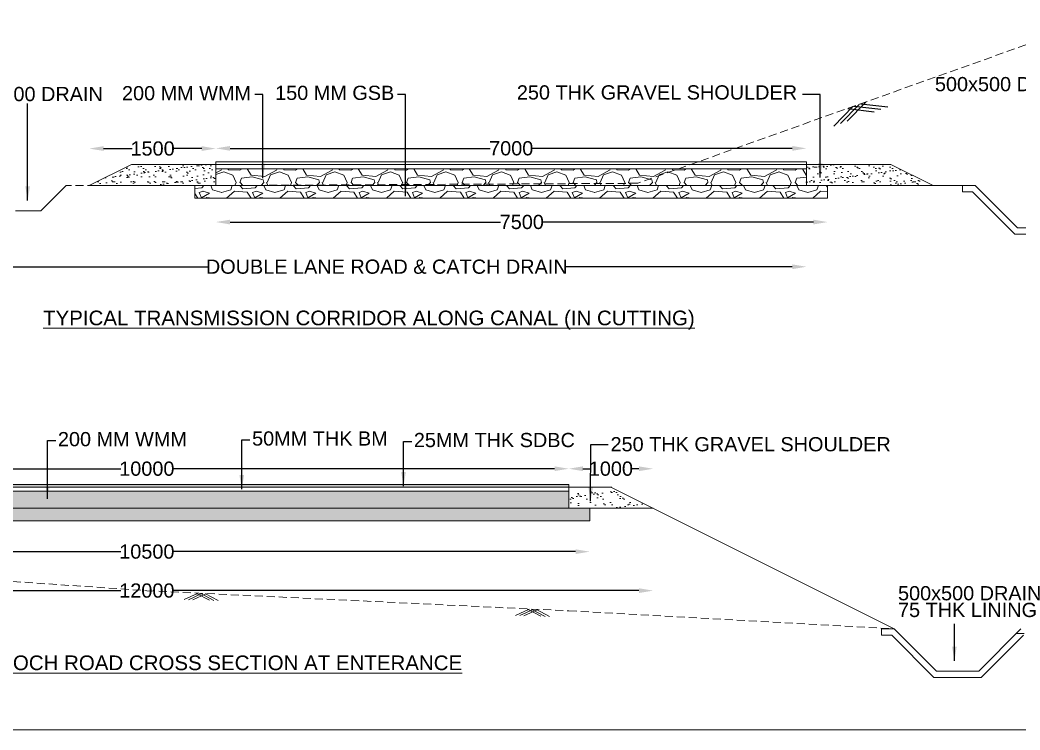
# Model space of a CAD drawing. Header units: inches. Extents: x 46944 to 1771531, y 9954 to 15548976.
# Drawn here: x 222108 to 224360, y 1543769 to 1545366 of the extents above; entities that cross this region are included whole.
import ezdxf

# ---------------------------------------------------------------- set-up
doc = ezdxf.new("R2010")
doc.units = ezdxf.units.IN
doc.header["$MEASUREMENT"] = 0
doc.header["$PDMODE"] = 1
doc.linetypes.add('DASHED', pattern=[0.75, 0.5, -0.25])
doc.layers.get('0').update_dxf_attribs({"color": 71})
doc.layers.add('Details', color=7, linetype='Continuous')
doc.layers.add('name power lines', color=1, linetype='Continuous')
doc.styles.add('ARIAL NARROW', font='arial.ttf', dxfattribs={"height": 300})
doc.styles.add('ROMANS', font='romans')
doc.styles.get("Standard").update_dxf_attribs({"font": 'arial.ttf'})
doc.dimstyles.new('STANDARD$0', dxfattribs={"dimscale": 88.888889, "dimtxt": 0.02, "dimasz": 0.02, "dimexe": 0.05, "dimexo": 0.1, "dimgap": 0.002, "dimtad": 2, "dimdec": 0, "dimzin": 1, "dimdsep": 46, "dimtxsty": 'ARIAL NARROW', "dimblk": 'OBLIQUE', "dimcen": 0.09, "dimadec": 0, "dimazin": 0, "dimtfac": 1, "dimtdec": 4, "dimtofl": 0, "dimtmove": 0, "dimatfit": 3, "dimfxl": 1, "dimtolj": 1, "dimtzin": 1, "dimarcsym": 0})
doc.dimstyles.new('STANDARD$7', dxfattribs={"dimscale": 2, "dimtxt": 2.5, "dimasz": 2, "dimexe": 1.25, "dimexo": 0.625, "dimtad": 1, "dimdec": 0, "dimdsep": 46, "dimlunit": 6, "dimtxsty": 'ROMANS', "dimcen": 2.5, "dimadec": 0, "dimazin": 0, "dimtfac": 1, "dimtdec": 0, "dimtmove": 1, "dimatfit": 3, "dimfxl": 1.25, "dimtolj": 1, "dimtzin": 0, "dimarcsym": 0})

# ---------------------------------------------------------------- blocks, each defined once
blk = doc.blocks.new('2')
at = {"color": 7}
for p, q in [((4202, 737), (3983, 512)), ((4142, 719), (4462, 681)), ((4047, 685), (3823, 455)), ((4123, 709), (3904, 484)), ((3990, 662), (4302, 625)), ((4061, 690), (4381, 653))]:
    blk.add_line(p, q, dxfattribs=at)
at = {"layer": 'name power lines', "color": 17, "linetype": 'DASHED', "lineweight": 9, "ltscale": 190}
for p, q in [((6500, 1560), (1500, -223)), ((1500, -223), (-3500, -250)), ((-3500, -250), (-5276, -250))]:
    blk.add_line(p, q, dxfattribs=at)
at = {"layer": 'name power lines', "color": 0, "linetype": 'Continuous', "lineweight": 9, "ltscale": 190}
for p, q in [((-3500, 0), (-4500, 0)), ((4500, 0), (-4500, 0)), ((-3500, 30), (-3500, 0)), ((3500, 30), (-3500, 30)), ((-3500, 30), (3500, 30)), ((-3500, 0), (-3500, 30)), ((3500, 0), (-3500, 0)), ((-3500, 0), (-3500, -250)), ((3500, 0), (-3500, 0)), ((-3500, 0), (-3500, -250)), ((3500, 0), (-3500, 0)), ((3500, 30), (3500, 0)), ((3500, 30), (3500, 0)), ((3500, 0), (4500, 0)), ((3500, 0), (3500, -250)), ((3500, -250), (3500, 0)), ((5000, -250), (4500, 0)), ((-3500, -50), (3500, -50)), ((-5276, -250), (-5576, -550)), ((5000, -250), (-5000, -250)), ((-3750, -250), (3750, -250)), ((-3750, -400), (-3750, -250)), ((-3500, -250), (3500, -250)), ((3750, -250), (3750, -400)), ((5000, -250), (5500, -250)), ((5500, -250), (5350, -250)), ((5350, -250), (5350, -325)), ((5469, -325), (5350, -325)), ((5469, -325), (5969, -825)), ((5500, -250), (6000, -750)), ((3750, -400), (-3750, -400)), ((-5576, -550), (-5876, -550)), ((6531, -825), (5969, -825)), ((6500, -750), (6000, -750))]:
    blk.add_line(p, q, dxfattribs=at)
at = {"layer": 'name power lines', "color": 7, "linetype": 'Continuous', "lineweight": 9, "ltscale": 190}
for p, q in [((-5000, -250), (-4500, 0)), ((-3500, -250), (5000, -250))]:
    blk.add_line(p, q, dxfattribs=at)
blk = doc.blocks.new('*D57')
at = {"layer": 'DEFPOINTS', "color": 0, "linetype": 'Continuous', "lineweight": 60, "ltscale": 50, "transparency": 16777216}
for p in [(222549.2, 1545077.6), (222549.2, 1545031.9), (223879.2, 1545031.9)]:
    blk.add_point(p, dxfattribs=at)
at = {"layer": 'Details', "linetype": 'Continuous', "lineweight": -2, "ltscale": 50, "transparency": 16777216}
for p, q in [((222581.2, 1545077.6), (223166.5, 1545077.6)), ((223847.2, 1545077.6), (223261.9, 1545077.6))]:
    blk.add_line(p, q, dxfattribs=at)
at = {"layer": 'Details', "linetype": 'Continuous', "lineweight": 60, "ltscale": 50, "transparency": 16777216}
for points in [[(222581.2, 1545082.9), (222581.2, 1545072.2), (222549.2, 1545077.6)], [(223847.2, 1545082.9), (223847.2, 1545072.2), (223879.2, 1545077.6)]]:
    blk.add_solid(points, dxfattribs=at)
at = {"layer": 'Details', "color": 0, "linetype": 'Continuous', "lineweight": 5, "ltscale": 50, "transparency": 16777216, "insert": (223214.2, 1545077.6), "char_height": 32, "attachment_point": 5}
blk.add_mtext('\\A1;7000', dxfattribs=at)
blk = doc.blocks.new('*D58')
at = {"layer": 'DEFPOINTS', "color": 0, "linetype": 'Continuous', "lineweight": 60, "ltscale": 50, "transparency": 16777216}
for p in [(222264.2, 1545077.1), (222549.2, 1545031.9), (222264.2, 1544993.9)]:
    blk.add_point(p, dxfattribs=at)
at = {"layer": 'Details', "linetype": 'Continuous', "lineweight": -2, "ltscale": 50, "transparency": 16777216}
for p, q in [((222296.2, 1545077.1), (222360.4, 1545077.1)), ((222517.2, 1545077.1), (222453, 1545077.1))]:
    blk.add_line(p, q, dxfattribs=at)
at = {"layer": 'Details', "linetype": 'Continuous', "lineweight": 60, "ltscale": 50, "transparency": 16777216}
for points in [[(222296.2, 1545082.5), (222296.2, 1545071.8), (222264.2, 1545077.1)], [(222517.2, 1545082.5), (222517.2, 1545071.8), (222549.2, 1545077.1)]]:
    blk.add_solid(points, dxfattribs=at)
at = {"layer": 'Details', "color": 0, "linetype": 'Continuous', "lineweight": 5, "ltscale": 50, "transparency": 16777216, "insert": (222406.7, 1545077.1), "char_height": 32, "attachment_point": 5}
blk.add_mtext('\\A1;1500', dxfattribs=at)
blk = doc.blocks.new('*D59')
at = {"layer": 'DEFPOINTS', "color": 0, "linetype": 'Continuous', "lineweight": 60, "ltscale": 50, "transparency": 16777216}
for p in [(222549.2, 1544993.9), (223926.7, 1544965.4), (222549.2, 1544911.8)]:
    blk.add_point(p, dxfattribs=at)
at = {"layer": 'Details', "linetype": 'Continuous', "lineweight": -2, "ltscale": 50, "transparency": 16777216}
for p, q in [((222581.2, 1544911.8), (223190.3, 1544911.8)), ((223894.7, 1544911.8), (223285.6, 1544911.8))]:
    blk.add_line(p, q, dxfattribs=at)
at = {"layer": 'Details', "linetype": 'Continuous', "lineweight": 60, "ltscale": 50, "transparency": 16777216}
for points in [[(222581.2, 1544917.1), (222581.2, 1544906.4), (222549.2, 1544911.8)], [(223894.7, 1544917.1), (223894.7, 1544906.4), (223926.7, 1544911.8)]]:
    blk.add_solid(points, dxfattribs=at)
at = {"layer": 'Details', "color": 0, "linetype": 'Continuous', "lineweight": 5, "ltscale": 50, "transparency": 16777216, "insert": (223238, 1544911.8), "char_height": 32, "attachment_point": 5}
blk.add_mtext('\\A1;7500', dxfattribs=at)
blk = doc.blocks.new('*D60')
at = {"layer": 'DEFPOINTS', "color": 0, "linetype": 'Continuous', "lineweight": 60, "ltscale": 50, "transparency": 16777216}
for p in [(221988.7, 1544993.9), (223879.2, 1544993.9), (221988.7, 1544811.2)]:
    blk.add_point(p, dxfattribs=at)
at = {"layer": 'Details', "linetype": 'Continuous', "lineweight": -2, "ltscale": 50, "transparency": 16777216}
for p, q in [((222020.7, 1544811.2), (222530, 1544811.2)), ((223847.2, 1544811.2), (223337.9, 1544811.2))]:
    blk.add_line(p, q, dxfattribs=at)
at = {"layer": 'Details', "linetype": 'Continuous', "lineweight": 60, "ltscale": 50, "transparency": 16777216}
for points in [[(222020.7, 1544816.5), (222020.7, 1544805.9), (221988.7, 1544811.2)], [(223847.2, 1544816.5), (223847.2, 1544805.9), (223879.2, 1544811.2)]]:
    blk.add_solid(points, dxfattribs=at)
at = {"layer": 'Details', "color": 0, "linetype": 'Continuous', "lineweight": 5, "ltscale": 50, "transparency": 16777216, "insert": (222934, 1544811.2), "char_height": 32, "attachment_point": 5}
blk.add_mtext('\\A1;DOUBLE LANE ROAD & CATCH DRAIN', dxfattribs=at)
blk = doc.blocks.new('*D63')
at = {"layer": 'DEFPOINTS', "color": 0, "linetype": 'Continuous', "lineweight": 60, "ltscale": 50, "transparency": 16777216}
for p in [(221253.7, 1544267.8), (223533.7, 1544267.8), (221253.7, 1544082.3)]:
    blk.add_point(p, dxfattribs=at)
at = {"layer": 'Details', "linetype": 'Continuous', "lineweight": -2, "ltscale": 50, "transparency": 16777216}
for p, q in [((221285.7, 1544082.3), (222334.9, 1544082.3)), ((223501.7, 1544082.3), (222452.4, 1544082.3))]:
    blk.add_line(p, q, dxfattribs=at)
at = {"layer": 'Details', "linetype": 'Continuous', "lineweight": 60, "ltscale": 50, "transparency": 16777216}
for points in [[(221285.7, 1544087.6), (221285.7, 1544076.9), (221253.7, 1544082.3)], [(223501.7, 1544087.6), (223501.7, 1544076.9), (223533.7, 1544082.3)]]:
    blk.add_solid(points, dxfattribs=at)
at = {"layer": 'Details', "color": 0, "linetype": 'Continuous', "lineweight": 5, "ltscale": 50, "transparency": 16777216, "insert": (222393.7, 1544082.3), "char_height": 32, "attachment_point": 5}
blk.add_mtext('\\A1;12000', dxfattribs=at)
blk = doc.blocks.new('*D64')
at = {"layer": 'DEFPOINTS', "color": 0, "linetype": 'Continuous', "lineweight": 60, "ltscale": 50, "transparency": 16777216}
for p in [(221396.2, 1544239.3), (223391.2, 1544239.3), (223391.2, 1544170)]:
    blk.add_point(p, dxfattribs=at)
at = {"layer": 'Details', "linetype": 'Continuous', "lineweight": -2, "ltscale": 50, "transparency": 16777216}
for p, q in [((221428.2, 1544170), (222334.9, 1544170)), ((223359.2, 1544170), (222452.4, 1544170))]:
    blk.add_line(p, q, dxfattribs=at)
at = {"layer": 'Details', "linetype": 'Continuous', "lineweight": 60, "ltscale": 50, "transparency": 16777216}
for points in [[(221428.2, 1544175.3), (221428.2, 1544164.7), (221396.2, 1544170)], [(223359.2, 1544175.3), (223359.2, 1544164.7), (223391.2, 1544170)]]:
    blk.add_solid(points, dxfattribs=at)
at = {"layer": 'Details', "color": 0, "linetype": 'Continuous', "lineweight": 5, "ltscale": 50, "transparency": 16777216, "insert": (222393.7, 1544170), "char_height": 32, "attachment_point": 5}
blk.add_mtext('\\A1;10500', dxfattribs=at)
blk = doc.blocks.new('TYPICAL APPROACH ROAD SECTION')
at = {"layer": 'name power lines', "linetype": 'Continuous', "lineweight": 9, "ltscale": 190}
h = blk.add_hatch(dxfattribs=at)
h.set_pattern_fill('ANSI31', color=0, style=0)
h.set_pattern_definition([(45, (-376683.91847, -1718109.71174), (-0.088388347648, 0.088388347648), [])])
h.paths.add_polyline_path([(5000, 430), (-5000, 430), (-5000, 400), (5000, 400)])
h = blk.add_hatch(dxfattribs=at)
h.set_pattern_fill('AR-SAND', color=17, scale=75, style=0)
h.paths.add_polyline_path([(5500, 400), (5000, 400), (5000, 150), (6000, 150)])
h = blk.add_hatch(dxfattribs=at)
h.set_pattern_fill('GRAVEL', color=0, scale=450, style=0)
h.set_pattern_definition([(228.0128, (324, 450), (-3599.9992, -4050.0006), [60.541, -5993.59]), (184.9697, (283.5, 405), (5400.00047, 449.99609), [103.89, -10285.166]), (132.5104, (180, 396), (4499.99582, -4950.0039), [73.255, -7252.214]), (267.2737, (4.5, 283.5), (449.99821, 9000.00013), [94.607, -9366.101]), (292.8337, (0, 189), (-2250.00446, 5399.99839), [92.77, -9184.218]), (357.2737, (36, 103.5), (-9000.00013, 449.99821), [94.607, -9366.101]), (37.6942, (130.5, 99), (-5850.003306, -4499.99568), [125.113, -12386.182]), (72.2553, (229.5, 175.5), (3150.004843, 9899.998304), [118.12, -11693.844]), (121.4296, (265.5, 288), (-3600.003705, 5849.99777), [94.927, -9397.833]), (175.2364, (216, 369), (4950.00043, -449.9962), [108.374, -5310.343]), (222.3974, (108, 378), (-5400.00331, -4949.996437), [140.152, -13875.019]), (138.8141, (450, 279), (-3150.00133, 2699.9988), [47.835, -4735.73]), (171.4692, (414, 310.5), (5849.99923, -900.00356), [91.007, -9009.68]), (225, (324, 324), (-5e-14, -450), [63.64, -572.756]), (203.1986, (292.5, 378), (2249.9999, 900.0006), [34.27, -3392.827]), (291.8014, (261, 364.5), (-450, 1350.0001), [48.466, -2374.858]), (30.9638, (279, 319.5), (1349.9991, 900.0011), [78.718, -2545.21]), (161.565, (346.5, 360), (900.0002, -449.9993), [56.92, -1366.104]), (16.3895, (0, 364.5), (4500.00099, 1349.99672), [79.74, -7894.28]), (70.3462, (76.5, 387), (-1799.99786, -4950.00096), [66.897, -6622.834]), (293.1986, (346.5, 450), (-900.0006, 2249.9999), [68.542, -3358.556]), (343.6105, (373.5, 387), (-4500.00099, 1349.99672), [79.74, -7894.28]), (339.444, (0, 85.5), (-2250.00083, 899.9982), [76.896, -3767.906]), (294.7751, (72, 58.5), (-2249.99649, 4950.00154), [64.43, -6378.59]), (66.8014, (351, 0), (900.0006, 2249.9999), [68.542, -3358.556]), (17.354, (378, 63), (-5850.00091, -1799.99753), [75.434, -7467.941]), (69.444, (130.5, 0), (-899.9982, -2250.00083), [38.448, -3806.354]), (101.3099, (324, 0), (-449.999, 1800.0003), [22.945, -2271.613]), (165.9638, (319.5, 22.5), (1350.0002, -449.9991), [92.77, -1762.628]), (186.009, (229.5, 45), (4499.99989, 449.99969), [85.972, -8511.265]), (303.69, (279, 279), (-450.0006, 899.9998), [64.9, -1557.598]), (353.1572, (315, 225), (7649.999714, -900.0036), [113.307, -11217.403]), (60.9454, (427.5, 211.5), (-1800, -3150.00017), [46.33, -4586.703]), (90, (450, 252), (-450, 450), [27, -423]), (120.2564, (220.5, 58.5), (1799.9977, -3150.0011), [62.516, -6189.084]), (48.0128, (189, 112.5), (3599.9992, 4050.0006), [121.082, -5933.048]), (0, (270, 202.5), (450, 450), [117, -333]), (325.3048, (387, 202.5), (-4499.99742, 3150.00387), [71.151, -7043.973]), (254.0546, (445.5, 162), (-449.99995, -1800.00006), [65.52, -3210.529]), (207.646, (427.5, 99), (-8549.99811, -4500.00347), [106.679, -10561.263]), (175.4261, (333, 49.5), (-5850.00025, 449.99766), [112.86, -11173.083])])
h.paths.add_polyline_path([(-5000, 350), (5000, 350), (5000, 150), (-5000, 150)])
h = blk.add_hatch(dxfattribs=at)
h.set_pattern_fill('GRAVEL', color=0, scale=600, style=0)
h.set_pattern_definition([(228.0128, (-376251.92, -1717509.71), (-4799.9989393, -5400.000805), [80.7216, -7991.4528]), (184.9697, (-376305.918, -1717569.712), (7200.0006309, 599.9947842), [138.5208, -13713.555]), (132.5104, (-376443.92, -1717581.71), (5999.994431, -6600.0052043), [97.6728, -9669.6192]), (267.2737, (-376677.918, -1717731.712), (599.99761064, 12000.000177), [126.1428, -12488.1348]), (292.8337, (-376683.918, -1717857.712), (-3000.00594326, 7199.99784707), [123.693, -12245.6238]), (357.2737, (-376635.918, -1717971.712), (-12000.000177, 599.99761064), [126.1428, -12488.1348]), (37.6942, (-376509.918, -1717977.712), (-7800.00440737, -5999.9942431), [166.8174, -16514.9094]), (72.2553, (-376377.918, -1717875.712), (4200.00645762, 13199.99773874), [157.4928, -15591.7926]), (121.4296, (-376329.918, -1717725.712), (-4800.0049405, 7799.9970219), [126.57, -12530.4438]), (175.2364, (-376395.92, -1717617.71), (6600.0005678, -599.9949196), [144.4992, -7080.4578]), (222.3974, (-376539.918, -1717605.712), (-7200.00441064, -6599.9952492), [186.8688, -18500.025]), (138.8141, (-376083.92, -1717737.71), (-4200.001768, 3599.998388), [63.7806, -6314.3064]), (171.4692, (-376131.918, -1717695.712), (7799.9989709, -1200.004746), [121.3422, -12012.9066]), (225, (-376251.9, -1717677.7), (-7e-14, -600.00019), [84.8526, -763.6752]), (203.1986, (-376293.92, -1717605.71), (2999.9998384, 1200.000795), [45.6948, -4523.769]), (291.8014, (-376335.92, -1717623.71), (-599.999946, 1800.000164), [64.6218, -3166.4772]), (30.9638, (-376311.92, -1717683.71), (1799.9988134, 1200.00149), [104.9574, -3393.6138]), (161.5651, (-376221.92, -1717629.71), (1200.00026, -599.999042), [75.8946, -1821.4722]), (16.3895, (-376683.92, -1717623.712), (6000.00131905, 1799.9956259), [106.32, -10525.707]), (70.3462, (-376581.92, -1717593.71), (-2399.9971484, -6600.0012814), [89.1966, -8830.4448]), (293.1986, (-376221.92, -1717509.71), (-1200.000795, 2999.9998384), [91.389, -4478.0748]), (343.6105, (-376185.92, -1717593.712), (-6000.00131905, 1799.9956259), [106.32, -10525.707]), (339.444, (-376683.92, -1717995.71), (-3000.0011067, 1199.9975979), [102.528, -5023.8744]), (294.7751, (-376587.92, -1718031.71), (-2999.9953135, 6600.0020531), [85.9068, -8504.7858]), (66.8014, (-376215.92, -1718109.71), (1200.000795, 2999.9998384), [91.389, -4478.0748]), (17.354, (-376179.92, -1718025.71), (-7800.00121146, -2399.99670136), [100.5786, -9957.2544]), (69.444, (-376509.92, -1718109.71), (-1199.9975979, -3000.0011067), [51.264, -5075.1384]), (101.3099, (-376251.92, -1718109.71), (-599.998579, 2400.000451), [30.594, -3028.8174]), (165.9638, (-376257.92, -1718079.71), (1800.000328, -599.998834), [123.693, -2350.17]), (186.009, (-376377.92, -1718049.712), (5999.99985054, 599.9995905), [114.63, -11348.3538]), (303.6901, (-376311.92, -1717737.71), (-600.0008, 1199.999735), [86.5332, -2076.7974]), (353.1572, (-376263.918, -1717809.712), (10199.9996193, -1200.00479875), [151.0764, -14956.5378]), (60.9454, (-376113.92, -1717827.71), (-2400.0000163, -4200.0002307), [61.7736, -6115.6044]), (90, (-376083.9, -1717773.7), (-600, 600), [36, -564]), (120.2564, (-376389.92, -1718031.71), (2399.9969321, -4200.0014735), [83.3544, -8252.112]), (48.0128, (-376431.92, -1717959.71), (4799.9989393, 5400.000805), [161.4432, -7910.7312]), (0, (-376323.9, -1717839.7), (600, 600), [156, -444]), (325.3048, (-376167.92, -1717839.71), (-5999.9965554, 4200.00516576), [94.8684, -9391.9644]), (254.0546, (-376089.92, -1717893.71), (-599.9999336, -2400.000076), [87.3612, -4280.7048]), (207.646, (-376113.918, -1717977.712), (-11399.9974843, -6000.0046279), [142.239, -14081.6844]), (175.4261, (-376239.918, -1718043.712), (-7800.000335, 599.9968807), [150.4794, -14897.4444])])
h.paths.add_polyline_path([(5250, 150), (-5250, 150), (-5250, 0), (5250, 0)])
at = {"layer": 'name power lines', "color": 0, "linetype": 'Continuous', "lineweight": 9, "ltscale": 190}
for p, q in [((-5500, 400), (5500, 400)), ((-5000, 430), (5000, 430)), ((-5000, 400), (5000, 400)), ((5000, 430), (5000, 400)), ((5000, 400), (5500, 400)), ((5000, 400), (5000, 150)), ((8859, -1280), (5500, 400)), ((-5000, 350), (5000, 350)), ((-6000, 150), (6000, 150)), ((8859, -1280), (8709, -1280)), ((8709, -1280), (8709, -1355)), ((8859, -1280), (9359, -1780)), ((10359, -1280), (9859, -1780)), ((8828, -1355), (8709, -1355)), ((8828, -1355), (9328, -1855)), ((10390, -1355), (9890, -1855)), ((9328, -1855), (9890, -1855)), ((9359, -1780), (9859, -1780))]:
    blk.add_line(p, q, dxfattribs=at)
for points in [[(5000, 430), (-5000, 430), (-5000, 400), (5000, 400)], [(-5000, 350), (5000, 350), (5000, 150), (-5000, 150)], [(5250, 150), (-5250, 150), (-5250, 0), (5250, 0)]]:
    blk.add_lwpolyline(points, close=True, dxfattribs=at)
at = {"layer": 'name power lines', "color": 17, "linetype": 'DASHED', "lineweight": 9, "ltscale": 190}
for points in [[(-6962, -347), (-5000, -484), (0, -827), (5000, -1065), (8859, -1280)], [(10304, -1335), (11420, -1306)]]:
    blk.add_lwpolyline(points, dxfattribs=at)
blk = doc.blocks.new('*D56')
at = {"layer": 'DEFPOINTS', "color": 0, "linetype": 'Continuous', "lineweight": 60, "ltscale": 50, "transparency": 16777216}
for p in [(223343.7, 1544356.6), (223343.7, 1544315.3), (223533.7, 1544267.8)]:
    blk.add_point(p, dxfattribs=at)
at = {"layer": 'Details', "linetype": 'Continuous', "lineweight": -2, "ltscale": 50, "transparency": 16777216}
for p, q in [((223375.7, 1544356.6), (223392.4, 1544356.6)), ((223501.7, 1544356.6), (223485, 1544356.6))]:
    blk.add_line(p, q, dxfattribs=at)
at = {"layer": 'Details', "linetype": 'Continuous', "lineweight": 60, "ltscale": 50, "transparency": 16777216}
for points in [[(223375.7, 1544362), (223375.7, 1544351.3), (223343.7, 1544356.6)], [(223501.7, 1544362), (223501.7, 1544351.3), (223533.7, 1544356.6)]]:
    blk.add_solid(points, dxfattribs=at)
at = {"layer": 'Details', "color": 0, "linetype": 'Continuous', "lineweight": 5, "ltscale": 50, "transparency": 16777216, "insert": (223438.7, 1544356.6), "char_height": 32, "attachment_point": 5}
blk.add_mtext('\\A1;1000', dxfattribs=at)
blk = doc.blocks.new('*D55')
at = {"layer": 'DEFPOINTS', "color": 0, "linetype": 'Continuous', "lineweight": 60, "ltscale": 50, "transparency": 16777216}
for p in [(223343.7, 1544356.6), (221443.7, 1544315.3), (223343.7, 1544315.3)]:
    blk.add_point(p, dxfattribs=at)
at = {"layer": 'Details', "linetype": 'Continuous', "lineweight": -2, "ltscale": 50, "transparency": 16777216}
for p, q in [((221475.7, 1544356.6), (222334.9, 1544356.6)), ((223311.7, 1544356.6), (222452.4, 1544356.6))]:
    blk.add_line(p, q, dxfattribs=at)
at = {"layer": 'Details', "linetype": 'Continuous', "lineweight": 60, "ltscale": 50, "transparency": 16777216}
for points in [[(221475.7, 1544362), (221475.7, 1544351.3), (221443.7, 1544356.6)], [(223311.7, 1544362), (223311.7, 1544351.3), (223343.7, 1544356.6)]]:
    blk.add_solid(points, dxfattribs=at)
at = {"layer": 'Details', "color": 0, "linetype": 'Continuous', "lineweight": 5, "ltscale": 50, "transparency": 16777216, "insert": (222393.7, 1544356.6), "char_height": 32, "attachment_point": 5}
blk.add_mtext('\\A1;10000', dxfattribs=at)

msp = doc.modelspace()

# ---------------------------------------------------------------- hatches: boundary and pattern name
at = {"layer": 'Details', "lineweight": 5}
h = msp.add_hatch(dxfattribs=at)
h.set_pattern_fill('AR-SAND', color=256, scale=12)
h.set_pattern_definition([(37.5, (-69376.365, -10434.538), (-0.7559203, 23.12188523), [0, -18.24, 0, -20.4, 0, -19.5]), (7.5, (-69376.365, -10434.538), (21.23732046, 33.8657528), [0, -9.84, 0, -16.44, 0, -6.3]), (327.5, (-69391.125, -10434.538), (37.36970234, 0.06790864), [0, -6, 0, -21.6, 0, -28.2]), (317.5, (-69391.125, -10434.538), (36.07351925, 10.5321068), [0, -3, 0, -14.16, 0, -16.2])])
h.paths.add_polyline_path([(222549.20664, 1545041.38067), (222359.18789, 1545041.38067), (222264.21164, 1544993.89254), (222549.20664, 1544993.89254)])
h = msp.add_hatch(dxfattribs=at)
h.set_pattern_fill('GRAVEL', color=256, scale=125)
h.set_pattern_definition([(228.0127875, (531.392, 125), (-1000, -1125), [16.817, -1664.886006]), (184.96974073, (520.1417, 112.5), (1500, 125), [28.8585, -2856.990595]), (132.5104471, (491.392, 110), (1250, -1375), [20.3485, -2014.504075]), (267.273689, (442.642, 78.75), (125, 2500), [26.27975, -2601.694755]), (292.8336542, (441.392, 52.5), (-625, 1500), [25.769375, -2551.171641]), (357.273689, (451.392, 28.75), (-2500, 125), [26.27975, -2601.694755]), (37.69424047, (477.6417, 27.5), (-1625, -1250), [34.753625, -3440.606069]), (72.25532837, (505.1417, 48.75), (875, 2750), [32.811, -3248.290187]), (121.4295656, (515.142, 80), (-1000, 1625), [26.36875, -2610.509139]), (175.2363583, (501.392, 102.5), (1375, -125), [30.104, -1475.095322]), (222.3974378, (471.3917, 105), (-1500, -1375), [38.931, -3854.171876]), (138.8140748, (566.392, 77.5), (-875, 750), [13.287625, -1315.480602]), (171.4692344, (556.392, 86.25), (1625, -250), [25.279625, -2502.688927]), (225, (531.39, 90), (-1e-14, -125), [17.677625, -159.09907]), (203.1985905, (522.642, 105), (625, 250), [9.51975, -942.451888]), (291.8014095, (513.892, 101.25), (-125, 375), [13.462875, -659.682726]), (30.9637565, (518.892, 88.75), (375, 250), [21.866125, -707.002862]), (161.5650512, (537.64, 100), (250, -125), [15.811375, -379.473333]), (16.38954033, (441.392, 101.25), (1250, 375), [22.15, -2192.855643]), (70.34617594, (462.642, 107.5), (-500, -1375), [18.582625, -1839.675968]), (293.1985905, (537.642, 125), (-250, 625), [19.039375, -932.932263]), (343.61045967, (545.142, 107.5), (-1250, 375), [22.15, -2192.855643]), (339.4439548, (441.392, 23.75), (-625, 250), [21.36, -1046.640468]), (294.7751406, (461.392, 16.25), (-625, 1375), [17.89725, -1771.830383]), (66.8014095, (538.892, 7e-10), (250, 625), [19.039375, -932.932263]), (17.35402464, (546.392, 17.5), (-1625, -500), [20.953875, -2074.427952]), (69.4439548, (477.642, 7e-10), (-250, -625), [10.68, -1057.320468]), (101.3099325, (531.392, 7e-10), (-125, 500), [6.37375, -631.003689]), (165.9637565, (530.142, 6.25), (375, -125), [25.769375, -489.618828]), (186.00900596, (505.142, 12.5), (1250, 125), [23.88125, -2364.240397]), (303.6900675, (518.89, 77.5), (-125, 250), [18.02775, -432.666159]), (353.1572266, (528.8917, 62.5), (2125, -250), [31.47425, -3115.945328]), (60.9453959, (560.142, 58.75), (-500, -875), [12.8695, -1274.084268]), (90, (566.39, 70), (-125, 125), [7.5, -117.5]), (120.25643716, (502.642, 16.25), (500, -875), [17.3655, -1719.189999]), (48.0127875, (493.892, 31.25), (1000, 1125), [33.634, -1648.069006]), (0, (516.39, 56.25), (125, 125), [32.5, -92.5]), (325.30484647, (548.892, 56.25), (1250, -875), [19.76425, -1956.659288]), (254.0546041, (565.142, 45), (-125, -500), [18.20025, -891.813486]), (207.64597536, (560.1417, 27.5), (-2375, -1250), [29.633125, -2933.684273]), (175.42607874, (533.8917, 13.75), (-1625, 125), [31.349875, -3103.634176])])
h.paths.add_polyline_path([(222549.20586, 1545031.88067), (223879.20586, 1545031.88067), (223879.20586, 1544993.88106), (222549.20586, 1544993.88106)])
h = msp.add_hatch(dxfattribs=at)
h.set_pattern_fill('AR-SAND', color=256, scale=12)
h.set_pattern_definition([(37.5, (-69376.368, -10434.538), (-0.7559203, 23.12188523), [0, -18.24, 0, -20.4, 0, -19.5]), (7.5, (-69376.368, -10434.538), (21.23732046, 33.8657528), [0, -9.84, 0, -16.44, 0, -6.3]), (327.5, (-69391.128, -10434.538), (37.36970234, 0.06790864), [0, -6, 0, -21.6, 0, -28.2]), (317.5, (-69391.128, -10434.538), (36.07351925, 10.5321068), [0, -3, 0, -14.16, 0, -16.2])])
h.paths.add_polyline_path([(223879.20797, 1545041.38067), (224069.22673, 1545041.38067), (224164.20298, 1544993.89254), (223879.20797, 1544993.89254)])
h = msp.add_hatch(dxfattribs=at)
h.set_pattern_fill('GRAVEL', color=256, scale=120)
h.set_pattern_definition([(228.0127875, (527.792, 120), (-960, -1080), [16.14432, -1598.290566]), (184.96974073, (516.9917, 108), (1440, 120), [27.70416, -2742.710971]), (132.5104471, (489.392, 105.6), (1200, -1320), [19.53456, -1933.9239115]), (267.273689, (442.592, 75.6), (120, 2400), [25.22856, -2497.626965]), (292.83365418, (441.392, 50.4), (-600, 1440), [24.7386, -2449.124775]), (357.273689, (450.992, 27.6), (-2400, 120), [25.22856, -2497.626965]), (37.69424047, (476.1917, 26.4), (-1560, -1200), [33.36348, -3302.981826]), (72.25532837, (502.5917, 46.8), (840, 2640), [31.49856, -3118.35858]), (121.4295656, (512.192, 76.8), (-960, 1560), [25.314, -2506.088773]), (175.2363583, (498.992, 98.4), (1320, -120), [28.89984, -1416.091509]), (222.3974378, (470.1917, 100.8), (-1440, -1320), [37.37376, -3700.005001]), (138.8140748, (561.392, 74.4), (-840, 720), [12.75612, -1262.8613775]), (171.4692344, (551.792, 82.8), (1560, -240), [24.26844, -2402.58137]), (225, (527.79, 86.4), (-1e-14, -120), [16.97052, -152.7351075]), (203.1985905, (519.392, 100.8), (600, 240), [9.13896, -904.753813]), (291.8014095, (510.992, 97.2), (-120, 360), [12.92436, -633.295417]), (30.9637565, (515.792, 85.2), (360, 240), [20.99148, -678.722747]), (161.5650512, (533.79, 96), (240, -120), [15.17892, -364.294399]), (16.38954033, (441.392, 97.2), (1200, 360), [21.264, -2105.141418]), (70.34617594, (461.792, 103.2), (-480, -1320), [17.83932, -1766.08893]), (293.1985905, (533.792, 120), (-240, 600), [18.2778, -895.614973]), (343.61045967, (540.992, 103.2), (-1200, 360), [21.264, -2105.141418]), (339.4439548, (441.392, 22.8), (-600, 240), [20.5056, -1004.774849]), (294.77514057, (460.592, 15.6), (-600, 1320), [17.18136, -1700.957168]), (66.8014095, (534.992, 7e-10), (240, 600), [18.2778, -895.614973]), (17.35402464, (542.192, 16.8), (-1560, -480), [20.11572, -1991.450834]), (69.4439548, (476.192, 7e-10), (-240, -600), [10.2528, -1015.027649]), (101.3099325, (527.792, 7e-10), (-120, 480), [6.1188, -605.763542]), (165.9637565, (526.592, 6), (360, -120), [24.7386, -470.034075]), (186.00900596, (502.592, 12), (1200, 120), [22.926, -2269.670781]), (303.6900675, (515.792, 74.4), (-120, 240), [17.30664, -415.359513]), (353.1572266, (525.3917, 60), (2040, -240), [30.21528, -2991.307515]), (60.9453959, (555.392, 56.4), (-480, -840), [12.35472, -1223.120897]), (90, (561.39, 67.2), (-120, 120), [7.2, -112.8]), (120.25643716, (500.192, 15.6), (480, -840), [16.67088, -1650.422399]), (48.0127875, (491.792, 30), (960, 1080), [32.28864, -1582.146246]), (0, (513.39, 54), (120, 120), [31.2, -88.8]), (325.30484647, (544.592, 54), (1200, -840), [18.97368, -1878.392916]), (254.0546041, (560.192, 43.2), (-120, -480), [17.47224, -856.140947]), (207.64597536, (555.3917, 26.4), (-2280, -1200), [28.4478, -2816.336902]), (175.42607874, (530.1917, 13.2), (-1560, 120), [30.09588, -2979.488809])])
h.paths.add_polyline_path([(222501.70481, 1544993.88106), (223926.70481, 1544993.88106), (223926.70481, 1544965.39254), (222501.70481, 1544965.39254)])

# ---------------------------------------------------------------- linework, layer by layer
for p, q in [((222508.09683, 1544075.93605), (222477.99173, 1544062.19733)), ((222517.45406, 1544075.49065), (222487.68282, 1544061.90428)), ((222526.53639, 1544075.05833), (222497.08919, 1544061.61984)), ((222505.8664, 1544076.04222), (222535.1636, 1544060.46851)), ((222515.61019, 1544075.57842), (222544.56997, 1544060.18407)), ((222525.64891, 1544075.10057), (222554.26105, 1544059.89102)), ((223254.77448, 1544040.38112), (223223.83256, 1544026.2605)), ((223263.98549, 1544039.86898), (223233.52364, 1544025.96745)), ((223272.9259, 1544039.3719), (223242.93001, 1544025.68301)), ((223250.76964, 1544040.60379), (223281.00442, 1544024.53168)), ((223260.67721, 1544040.05292), (223290.41079, 1544024.24724)), ((223270.88465, 1544039.48539), (223300.10187, 1544023.95419))]:
    msp.add_line(p, q, dxfattribs=at)
msp.add_lwpolyline([(218692.00572, 1546773.22485), (226832.00572, 1546773.22485), (226832.00572, 1543768.68129), (218692.00572, 1543768.68129)], close=True, dxfattribs=at)

# ---------------------------------------------------------------- block references
at = {"layer": 'Details', "lineweight": 5, "xscale": 0.19, "yscale": 0.19}
msp.add_blockref('2', (223214.20481, 1545041.38067), dxfattribs=at)
at = {"layer": 'Details', "lineweight": 5, "xscale": 0.19, "yscale": 0.19, "zscale": 1.5}
msp.add_blockref('TYPICAL APPROACH ROAD SECTION', (222393.69082, 1544239.2743), dxfattribs=at)

# ---------------------------------------------------------------- texts
at = {"layer": 'Details', "linetype": 'Continuous', "lineweight": 5, "ltscale": 50}
for s, p in [('500x500 DRAIN 75 THK LINING', (224168.32342, 1545206.20101)), ('300x300 DRAIN', (221971.57904, 1545183.88178)), ('200 MM WMM', (222337.80996, 1545185.7758)), ('150 MM GSB', (222682.60973, 1545186.58815)), ('250 THK GRAVEL SHOULDER ', (223226.93951, 1545187.55317)), ('200 MM WMM', (222193.52453, 1544407.23847)), ('50MM THK BM', (222630.7191, 1544408.74351)), ('25MM THK SDBC', (222994.94633, 1544405.21586)), ('250 THK GRAVEL SHOULDER ', (223437.88883, 1544395.80472)), ('500x500 DRAIN', (224085.19704, 1544060.48837)), ('75 THK LINING', (224085.19704, 1544022.88266))]:
    msp.add_text(s, height=32, dxfattribs=at).set_placement(p)
at = {"layer": 'Details', "linetype": 'Continuous', "lineweight": 5, "ltscale": 50, "char_height": 33, "width": 21454.7761308, "attachment_point": 1}
for s, insert in [('\\pt759;{\\LTYPICAL TRANSMISSION CORRIDOR ALONG CANAL (IN CUTTING)}', (222160.03665, 1544712.47793)), ('{\\LAPPROCH ROAD CROSS SECTION AT ENTERANCE }', (221966.59332, 1543936.36685))]:
    msp.add_mtext(s, dxfattribs=dict(at, insert=insert))

# ---------------------------------------------------------------- dimensions: what is measured, and where the dimension line sits
at = {"layer": 'Details', "linetype": 'Continuous', "lineweight": 5, "ltscale": 50}
for base, p1, p2, text, picture, middle in [((222264.20586, 1545077.14193), (222549.20586, 1545031.88067), (222264.20586, 1544993.89254), '1500', '*D58', (222406.70586, 1545077.14193)), ((222549.20586, 1545077.57618), (223879.20586, 1545031.88067), (222549.20586, 1545031.88067), '7000', '*D57', (223214.20586, 1545077.57618)), ((221988.70586, 1544811.18394), (223879.20586, 1544993.89254), (221988.70586, 1544993.88106), 'DOUBLE LANE ROAD & CATCH DRAIN', '*D60', (222933.95586, 1544811.18394)), ((222549.20586, 1544911.75704), (223926.70481, 1544965.39254), (222549.20586, 1544993.88067), '7500', '*D59', (223237.95534, 1544911.75704)), ((223343.69082, 1544356.64057), (221443.69082, 1544315.26242), (223343.69082, 1544315.26242), '10000', '*D55', (222393.69082, 1544356.64057)), ((221253.69082, 1544082.25686), (223533.69082, 1544267.7743), (221253.69082, 1544267.7743), '12000', '*D63', (222393.69082, 1544082.25686)), ((223391.19082, 1544170.00686), (221396.19082, 1544239.2743), (223391.19082, 1544239.2743), '10500', '*D64', (222393.69082, 1544170.00686))]:
    dim = msp.add_linear_dim(base=base, p1=p1, p2=p2, text=text, dimstyle='STANDARD$0', override={"dimscale": 1, "dimtxt": 32, "dimasz": 32, "dimexe": 0, "dimexo": 0, "dimgap": 0.09, "dimtad": 0, "dimtih": 1, "dimtoh": 1, "dimzin": 0, "dimtxsty": 'Standard', "dimclrd": 256, "dimfxl": 0, "dimfxlon": 1, "dimtzin": 0}, dxfattribs=at)
    dim.commit()
    dim.dimension.update_dxf_attribs({"geometry": picture, "text_midpoint": middle})
dim = msp.add_linear_dim(base=(223343.69082, 1544356.64057), p1=(223533.69082, 1544267.7743), p2=(223343.69082, 1544315.26242), angle=180, text='1000', dimstyle='STANDARD$0', override={"dimscale": 1, "dimtxt": 32, "dimasz": 32, "dimexe": 0, "dimexo": 0, "dimgap": 0.09, "dimtad": 0, "dimtih": 1, "dimtoh": 1, "dimzin": 0, "dimtxsty": 'Standard', "dimclrd": 256, "dimfxl": 0, "dimfxlon": 1, "dimtzin": 0}, dxfattribs=at)
dim.commit()
dim.dimension.update_dxf_attribs({"geometry": '*D56', "text_midpoint": (223438.69082, 1544356.64057)})

# ---------------------------------------------------------------- leaders
for points in [[(222655.08141, 1545010.82042), (222655.08141, 1545198.69945), (222636.70966, 1545198.69945)], [(222976.31057, 1544969.93151), (222976.31057, 1545198.69945), (222957.93882, 1545198.69945)], [(223910.03093, 1545011.83468), (223910.03093, 1545198.69945), (223869.8053, 1545198.69945)], [(222125.3275, 1544960.15314), (222125.3275, 1545178.45972)], [(222170.27817, 1544288.96749), (222170.27817, 1544420.16212), (222188.64992, 1544420.16212)], [(222607.46869, 1544310.39416), (222607.47274, 1544421.66716), (222625.84449, 1544421.66716)], [(222971.69998, 1544317.32462), (222971.69998, 1544418.13951), (222990.07173, 1544418.13951)], [(223392.97296, 1544283.34883), (223393.52282, 1544410.90326), (223432.33325, 1544410.90326)], [(224212.16843, 1543924.20944), (224212.16843, 1544007.818)]]:
    msp.add_leader(points, dimstyle='STANDARD$7', override={"dimscale": 1, "dimtxt": 32, "dimasz": 32, "dimexe": 0, "dimexo": 0, "dimgap": 0.09, "dimtad": 0, "dimtih": 1, "dimtoh": 1, "dimzin": 0, "dimlunit": 2, "dimtxsty": 'Standard', "dimcen": 0.09, "dimclrd": 256, "dimtdec": 4, "dimtofl": 0, "dimtmove": 0, "dimfxl": 0, "dimfxlon": 1}, dxfattribs=at)

doc.saveas('drawing.dxf')
